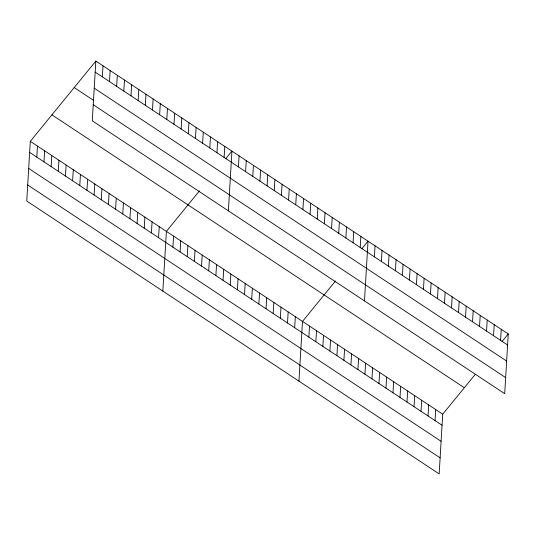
<?xml version="1.0" encoding="UTF-8"?>
<svg xmlns="http://www.w3.org/2000/svg" width="535" height="535" viewBox="0 0 535 535"><rect width="100%" height="100%" fill="white"/><g stroke="black" fill="none" stroke-linecap="round" stroke-linejoin="round"><path stroke-width="0.8" d="M95.832 61.084L92.287 120.803L504.699 393.673L508.25 333.96L95.832 61.084L30.301 141.327L26.75 201.04L439.168 473.916L442.712 414.197L475.234 374.38M36.808 157.096L37.463 146.062M43.97 161.837L44.626 150.803M51.133 166.579L51.788 155.545M58.295 171.314L58.95 160.279M65.457 176.055L66.113 165.021M72.62 180.797L73.275 169.762M79.782 185.538L80.437 174.497M86.944 190.273L87.6 179.238M94.106 195.014L94.769 183.98M102.339 76.853L102.994 65.818M101.275 199.756L101.931 188.721M109.501 81.594L110.156 70.56M108.438 204.49L109.093 193.456M116.663 86.336L117.319 75.301M115.6 209.232L116.255 198.197M123.832 91.077L124.488 80.036M122.762 213.973L123.418 202.939M130.995 95.812L131.65 84.777M129.925 218.708L130.58 207.674M138.157 100.553L138.812 89.519M137.087 223.449L137.742 212.415M145.319 105.295L145.975 94.26M144.249 228.191L144.905 217.156M152.482 110.029L153.137 98.995M151.412 232.932L152.067 221.891M159.644 114.771L160.299 103.736M158.574 237.667L159.229 226.633M166.806 119.512L167.462 108.478M162.847 291.093L166.398 231.374L199.408 190.948M173.969 124.247L174.624 113.213M172.905 247.15L173.561 236.116M181.131 128.988L181.786 117.954M180.068 251.885L180.723 240.85M188.3 133.73L188.955 122.696M187.23 256.626L187.885 245.592M195.462 138.471L196.118 127.43M194.392 261.368L195.048 250.333M202.625 143.206L203.28 132.172M201.555 266.102L202.21 255.068M209.787 147.948L210.442 136.913M208.717 270.844L209.372 259.809M216.949 152.689L217.605 141.655M215.879 275.585L216.535 264.551M224.111 157.424L224.767 146.389M223.041 280.327L223.697 269.286M228.385 210.85L231.929 151.131L225.683 158.781M230.21 285.061L230.866 274.027M238.436 166.907L239.091 155.872M237.373 289.803L238.028 278.768M245.598 171.641L246.254 160.607M244.535 294.544L245.19 283.51M252.761 176.383L253.423 165.348M251.697 299.279L252.353 288.245M259.93 181.124L260.585 170.09M258.86 304.02L259.515 292.986M267.092 185.866L267.747 174.825M266.022 308.762L266.677 297.727M274.254 190.6L274.91 179.566M273.184 313.497L273.84 302.462M281.417 195.342L282.072 184.308M280.347 318.238L281.002 307.204M288.579 200.083L289.234 189.049M287.509 322.979L288.164 311.945M295.741 204.818L296.397 193.784M294.678 327.721L295.333 316.68M302.904 209.559L303.559 198.525M298.945 381.141L302.496 321.421L335.505 280.995M310.066 214.301L310.721 203.267M308.849 337.097L309.504 326.062M317.228 219.036L317.884 208.001M315.857 341.738L316.513 330.697M324.397 223.777L325.053 212.743M322.873 346.372L323.528 335.338M331.56 228.519L332.215 217.484M329.881 351.013L330.536 339.979M338.722 233.26L339.377 222.219M336.896 355.655L337.552 344.614M345.884 237.995L346.54 226.96M343.905 360.289L344.56 349.255M353.046 242.736L353.702 231.702M350.913 364.93L351.569 353.896M360.209 247.478L360.864 236.443M357.928 369.571L358.584 358.53M364.482 300.897L368.026 241.178L361.78 248.828M364.937 374.206L365.592 363.171M374.386 256.853L375.042 245.819M371.945 378.847L372.607 367.812M381.395 261.495L382.05 250.46M378.961 383.488L379.616 372.447M388.403 266.129L389.059 255.095M385.969 388.122L386.624 377.088M395.418 270.77L396.074 259.736M392.984 392.764L393.64 381.729M402.427 275.411L403.082 264.377M399.993 397.405L400.648 386.364M409.442 280.046L410.098 269.011M407.001 402.039L407.657 391.005M416.451 284.687L417.106 273.652M414.016 406.68L414.672 395.646M423.459 289.328L424.115 278.294M421.025 411.321L421.68 400.28M430.474 293.962L431.13 282.928M428.04 415.956L428.695 404.921M437.483 298.604L438.138 287.569M435.049 420.597L435.704 409.563M444.491 303.245L445.153 292.21M451.507 307.879L452.162 296.845M458.515 312.52L459.17 301.486M465.53 317.161L466.186 306.127M472.539 321.796L473.194 310.761M479.547 326.437L480.203 315.403M486.562 331.078L487.218 320.044M493.571 335.712L494.226 324.678M500.586 340.354L501.241 329.319M502.004 341.604L508.25 333.96M95.176 72.118L507.595 344.995M94.22 88.181L506.638 361.058M74.204 87.559L93.739 100.486M93.237 104.733L505.655 377.61M51.922 114.844L464.34 387.721M30.301 141.327L442.712 414.197M29.646 152.361L442.057 425.238M28.689 168.425L441.107 441.301M27.706 184.976L440.124 457.853"/></g></svg>
